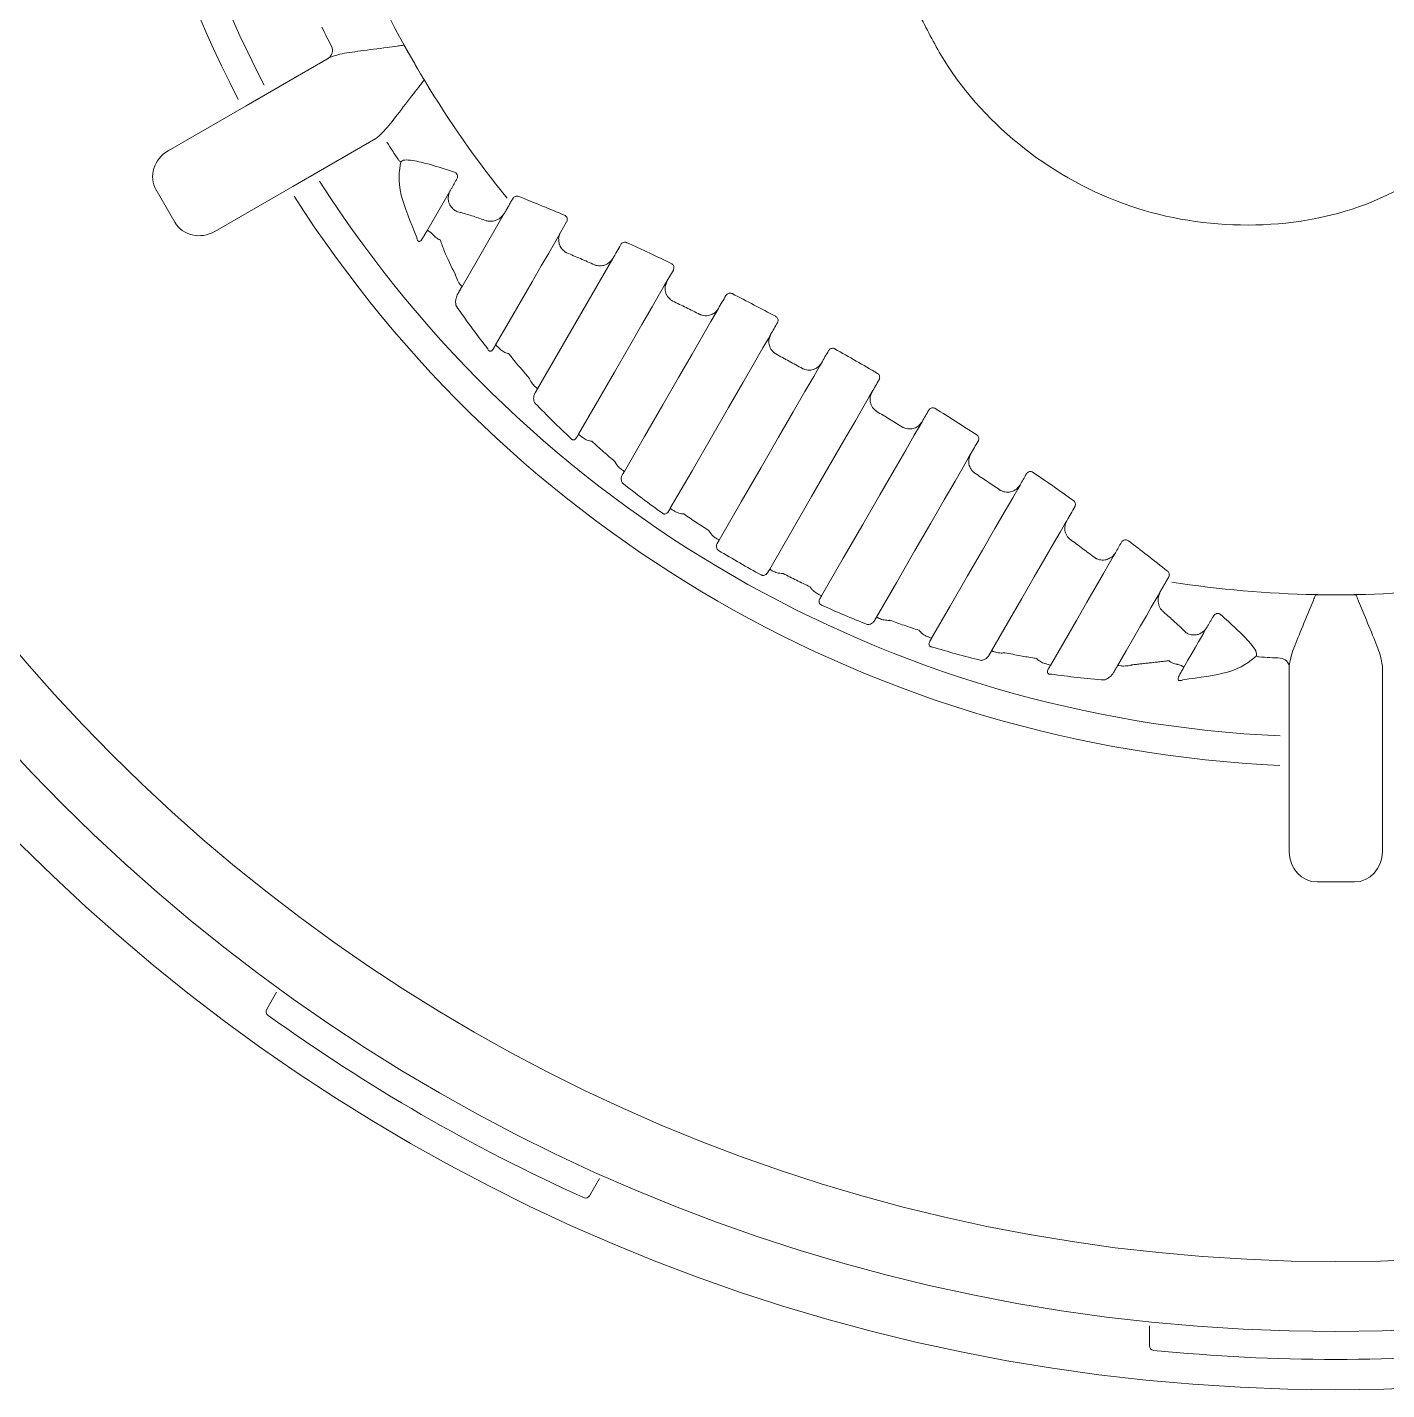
# Model space of a CAD drawing. Header units: inches. Extents: x 2 to 86, y -22 to 129.
# Drawn here: x 32.202 to 33.66, y 4.771 to 6.232 of the extents above; entities that cross this region are included whole.
import ezdxf

# ---------------------------------------------------------------- set-up
doc = ezdxf.new("R2010")
doc.units = ezdxf.units.IN
doc.header["$MEASUREMENT"] = 0
doc.layers.add('1', color=4, linetype='Continuous')

# ---------------------------------------------------------------- blocks, each defined once
blk = doc.blocks.new('FROG')
at = {"layer": '1', "color": 3, "lineweight": 5}
for p, q in [((-0.9991, -0.5537), (-0.9891, -0.571)), ((-1.1692, -0.6173), (-1.0802, -0.5659)), ((-0.9891, -0.571), (-0.9791, -0.5883)), ((-1.2528, -0.6656), (-1.1692, -0.6173)), ((-1.0302, -0.6525), (-1.1192, -0.7039)), ((-1.2659, -0.7077), (-1.2459, -0.7424)), ((-1.1192, -0.7039), (-1.2028, -0.7522)), ((-0.9753, -0.7518), (-0.9499, -0.7079)), ((-0.8923, -0.7331), (-0.9379, -0.8119)), ((-0.8319, -0.7533), (-0.8253, -0.742)), ((-0.7759, -0.7813), (-0.8565, -0.921)), ((-0.7177, -0.8056), (-0.7108, -0.7937)), ((-0.02, -1.1421), (0, -1.1421)), ((0, -1.1421), (0.02, -1.1421)), ((-0.05, -1.3213), (-0.05, -1.2184)), ((0.05, -1.2184), (0.05, -1.3213)), ((-0.05, -1.4178), (-0.05, -1.3213)), ((0.05, -1.3213), (0.05, -1.4178)), ((-0.02, -1.4501), (0.02, -1.4501)), ((-1.1471, -1.5868), (-1.1365, -1.5685)), ((-0.7901, -1.7685), (-0.8007, -1.7868)), ((-0.2, -1.9478), (-0.2, -1.9266))]:
    blk.add_line(p, q, dxfattribs=at)
at = {"layer": '1', "color": 3, "lineweight": 5, "flags": 128}
for points in [[(-0.8831, -0.717), (-0.8832, -0.7172), (-0.8832, -0.7173), (-0.8833, -0.7175), (-0.8834, -0.7176), (-0.8835, -0.7178), (-0.8836, -0.7179), (-0.8837, -0.7181), (-0.8838, -0.7182)], [(-0.9015, -0.874), (-0.8869, -0.8487), (-0.8738, -0.826), (-0.8624, -0.8062), (-0.8526, -0.7892), (-0.8446, -0.7754), (-0.8385, -0.7648), (-0.8342, -0.7574), (-0.8319, -0.7533)], [(-0.7673, -0.7664), (-0.7683, -0.7683), (-0.7694, -0.7702), (-0.7705, -0.772), (-0.7716, -0.7739), (-0.7726, -0.7757), (-0.7737, -0.7776), (-0.7748, -0.7795), (-0.7759, -0.7813)], [(-0.8125, -0.9699), (-0.7922, -0.9347), (-0.774, -0.9031), (-0.758, -0.8755), (-0.7446, -0.8521), (-0.7337, -0.8332), (-0.7255, -0.8191), (-0.7202, -0.8099), (-0.7177, -0.8056)], [(-0.6544, -0.8209), (-0.6554, -0.8227), (-0.6564, -0.8244), (-0.6574, -0.8262), (-0.6584, -0.8279), (-0.6594, -0.8297), (-0.6605, -0.8314), (-0.6615, -0.8332), (-0.6625, -0.835)], [(-0.6625, -0.835), (-0.6649, -0.8392), (-0.6705, -0.8489), (-0.6792, -0.8639), (-0.6908, -0.8839), (-0.7052, -0.9089), (-0.7222, -0.9384), (-0.7417, -0.9722), (-0.7634, -1.0098)], [(-0.6064, -0.8628), (-0.6055, -0.8612), (-0.6046, -0.8596), (-0.6037, -0.8581), (-0.6027, -0.8565), (-0.6018, -0.8549), (-0.6009, -0.8533), (-0.6, -0.8518), (-0.5991, -0.8502)], [(-0.7141, -1.0493), (-0.6908, -1.0091), (-0.6699, -0.9729), (-0.6517, -0.9412), (-0.6362, -0.9145), (-0.6238, -0.893), (-0.6147, -0.8771), (-0.6088, -0.867), (-0.6064, -0.8628)], [(-0.5442, -0.8801), (-0.5452, -0.8818), (-0.5461, -0.8834), (-0.5471, -0.8851), (-0.5481, -0.8868), (-0.549, -0.8884), (-0.55, -0.8901), (-0.5509, -0.8917), (-0.5519, -0.8934)], [(-0.5519, -0.8934), (-0.5543, -0.8976), (-0.5602, -0.9079), (-0.5696, -0.924), (-0.5822, -0.9459), (-0.5979, -0.9731), (-0.6166, -1.0054), (-0.6379, -1.0423), (-0.6616, -1.0834)], [(-0.4978, -0.9246), (-0.4968, -0.923), (-0.4958, -0.9213), (-0.4949, -0.9197), (-0.4939, -0.918), (-0.493, -0.9164), (-0.492, -0.9147), (-0.4911, -0.913), (-0.4901, -0.9114)], [(-0.6074, -1.1146), (-0.5837, -1.0736), (-0.5624, -1.0367), (-0.5438, -1.0044), (-0.5281, -0.9771), (-0.5154, -0.9553), (-0.5061, -0.9391), (-0.5002, -0.9289), (-0.4978, -0.9246)], [(-0.4367, -0.944), (-0.4376, -0.9455), (-0.4386, -0.9471), (-0.4395, -0.9487), (-0.4404, -0.9502), (-0.4413, -0.9518), (-0.4422, -0.9534), (-0.4431, -0.9549), (-0.444, -0.9565)], [(-0.444, -0.9565), (-0.4464, -0.9607), (-0.4523, -0.9709), (-0.4615, -0.9868), (-0.4738, -1.0082), (-0.4893, -1.0349), (-0.5076, -1.0666), (-0.5285, -1.1028), (-0.5517, -1.1431)], [(-0.3919, -0.9912), (-0.3908, -0.9895), (-0.3898, -0.9877), (-0.3888, -0.9859), (-0.3878, -0.9842), (-0.3868, -0.9824), (-0.3858, -0.9807), (-0.3848, -0.9789), (-0.3837, -0.9772)], [(-0.4928, -1.166), (-0.4711, -1.1284), (-0.4516, -1.0947), (-0.4345, -1.0652), (-0.4201, -1.0402), (-0.4085, -1.0201), (-0.3999, -1.0051), (-0.3943, -0.9955), (-0.3919, -0.9912)], [(-0.3319, -1.0124), (-0.3328, -1.0139), (-0.3337, -1.0154), (-0.3345, -1.0169), (-0.3354, -1.0184), (-0.3362, -1.0199), (-0.3371, -1.0214), (-0.3379, -1.0228), (-0.3388, -1.0243)], [(-0.3388, -1.0243), (-0.3413, -1.0286), (-0.3466, -1.0379), (-0.3548, -1.052), (-0.3657, -1.0709), (-0.3792, -1.0942), (-0.3951, -1.1219), (-0.4133, -1.1534), (-0.4337, -1.1886)], [(-0.2887, -1.0626), (-0.2877, -1.0607), (-0.2866, -1.0589), (-0.2855, -1.057), (-0.2844, -1.0551), (-0.2833, -1.0533), (-0.2823, -1.0514), (-0.2812, -1.0495), (-0.2801, -1.0477)], [(-0.3693, -1.2022), (-0.3523, -1.1726), (-0.337, -1.1461), (-0.3236, -1.1229), (-0.3122, -1.1032), (-0.3029, -1.0872), (-0.2959, -1.075), (-0.2912, -1.0668), (-0.2887, -1.0626)], [(-0.2299, -1.0858), (-0.2308, -1.0872), (-0.2316, -1.0886), (-0.2324, -1.09), (-0.2332, -1.0914), (-0.234, -1.0928), (-0.2348, -1.0943), (-0.2357, -1.0957), (-0.2365, -1.0971)], [(-0.2365, -1.0971), (-0.2388, -1.1011), (-0.2431, -1.1085), (-0.2492, -1.1192), (-0.2572, -1.133), (-0.267, -1.1499), (-0.2784, -1.1698), (-0.2915, -1.1924), (-0.3061, -1.2178)], [(-0.1801, -1.1245), (-0.18, -1.1243), (-0.18, -1.1242), (-0.1799, -1.124), (-0.1798, -1.1239), (-0.1797, -1.1237), (-0.1796, -1.1236), (-0.1795, -1.1234), (-0.1794, -1.1233)], [(-0.2342, -1.2182), (-0.225, -1.2023), (-0.2168, -1.188), (-0.2095, -1.1753), (-0.2032, -1.1645), (-0.198, -1.1554), (-0.1938, -1.1482), (-0.1907, -1.1428), (-0.1887, -1.1393)], [(-0.138, -1.1766), (-0.1397, -1.1794), (-0.1417, -1.183), (-0.1442, -1.1873), (-0.1472, -1.1925), (-0.1506, -1.1984), (-0.1545, -1.205), (-0.1587, -1.2124), (-0.1634, -1.2206)]]:
    blk.add_lwpolyline(points, dxfattribs=at)
at = {"layer": '1', "linetype": 'Continuous', "lineweight": 15}
for radius in [1.995, 1.9325, 1.8575]:
    blk.add_circle((0, 0), radius, dxfattribs=at)
at = {"layer": '1', "color": 3, "lineweight": 5}
for centre, radius, start, end in [((0, 0), 1.3265, 152.5926, 207.4074), ((0, 0), 1.2949, 152.6358, 207.3642), ((0, 0), 1.1421, 201.1339, 208.8898), ((0, 0), 1.2115, 206.1074, 207.1841), ((-1.0865, -0.5581), 0.0099, 300.5131, 27.808), ((0, 0), 1.1421, 208.8898, 210), ((0, 0), 1.1421, 210, 211.1102), ((0, 0), 1.1421, 211.1102, 218.8661), ((0, 0), 1.2115, 212.8159, 213.8926), ((-1.0015, -0.6727), 0.00511, 215.0351, 250.0131), ((0, 0), 1.2949, 212.6358, 267.3642), ((0, 0), 1.3265, 212.5926, 267.4074), ((0, 0), 1.1421, 261.1339, 268.8898), ((0, 0), 1.1421, 271.1102, 278.8661), ((0, 0), 1.1421, 268.8898, 270), ((0, 0), 1.1421, 270, 271.1102), ((-0.0818, -1.2036), 0.00511, 229.9887, 264.9633), ((0, 0), 1.2115, 266.1074, 267.1841), ((-0.0599, -1.22), 0.0099, 0.5131, 87.808), ((-1.1428, -1.5893), 0.005, 150, 234.2829), ((0, 0), 1.9625, 234.2829, 245.7171), ((-0.805, -1.7843), 0.005, 245.7171, 330), ((-0.195, -1.9478), 0.005, 180, 264.2829), ((0, 0), 1.9625, 264.2829, 275.7171)]:
    blk.add_arc(centre, radius, start, end, dxfattribs=at)
for centre, major_axis, start_param, end_param in [((-1.2378, -0.6916), (-0.028, -0.0162), 4.712389, 6.283185), ((-1.2178, -0.7262), (-0.028, -0.0162), 0, 1.570796), ((-0.02, -1.4178), (0, -0.0324), 4.712389, 6.283185), ((0.02, -1.4178), (0, -0.0324), 0, 1.570796)]:
    blk.add_ellipse(centre, major_axis=major_axis, ratio=0.926878, start_param=start_param, end_param=end_param, dxfattribs=at)
for points, knots in [([(0.1451, -0.6596), (0.1089, -0.6835), (0.0366, -0.7312), (-0.0942, -0.7523), (-0.2234, -0.7318), (-0.3382, -0.669), (-0.4102, -0.5913), (-0.4378, -0.5373), (-0.4459, -0.5214)], [0, 0, 0, 0, 0.185057, 0.370138, 0.554659, 0.738742, 0.922921, 1, 1, 1, 1]), ([(-0.9997, -0.5523), (-0.9999, -0.5523), (-1.0006, -0.5524), (-1.0031, -0.5527), (-1.0091, -0.5536), (-1.0246, -0.5557), (-1.0468, -0.5586), (-1.0687, -0.5615), (-1.0767, -0.5646), (-1.0802, -0.5659)], [0, 0, 0, 0, 0.004837, 0.021246, 0.071767, 0.176551, 0.477362, 0.772726, 1, 1, 1, 1]), ([(-1.0302, -0.6525), (-1.0273, -0.6502), (-1.0207, -0.6448), (-1.0072, -0.6273), (-0.9935, -0.6095), (-0.9839, -0.5971), (-0.9802, -0.5924), (-0.9787, -0.5904), (-0.9782, -0.5898), (-0.9781, -0.5896)], [0, 0, 0, 0, 0.227274, 0.522638, 0.823449, 0.928233, 0.978755, 0.995163, 1, 1, 1, 1]), ([(-1.0032, -0.6775), (-1.005, -0.6873), (-1.0083, -0.7048), (-0.9928, -0.7422), (-0.986, -0.7587)], [0, 0, 0, 0, 0.560332, 1, 1, 1, 1]), ([(-0.9456, -0.6887), (-0.9545, -0.6858), (-0.9709, -0.6804), (-0.989, -0.6761), (-1, -0.6751), (-1.0021, -0.6767), (-1.0032, -0.6775)], [0, 0, 0, 0, 0.34174, 0.631604, 0.815634, 1, 1, 1, 1]), ([(-0.9432, -0.6962), (-0.9429, -0.6956), (-0.9425, -0.6947), (-0.9423, -0.6929), (-0.9425, -0.6919), (-0.9429, -0.691), (-0.9432, -0.6904), (-0.9437, -0.6898), (-0.9445, -0.6891), (-0.9452, -0.6889), (-0.9456, -0.6887)], [0, 0, 0, 0, 0.295559, 0.468434, 0.606587, 0.632237, 0.730366, 0.771998, 0.859385, 1, 1, 1, 1]), ([(-0.9507, -0.7237), (-0.9512, -0.7226), (-0.9523, -0.7199), (-0.9525, -0.7148), (-0.9515, -0.7106), (-0.9502, -0.7083), (-0.9499, -0.7079)], [0, 0, 0, 0, 0.194273, 0.47568, 0.90861, 1, 1, 1, 1]), ([(-0.8831, -0.717), (-0.8827, -0.7165), (-0.882, -0.7155), (-0.8803, -0.7146), (-0.8785, -0.7142), (-0.8773, -0.7145), (-0.8767, -0.7146)], [0, 0, 0, 0, 0.262971, 0.523837, 0.773366, 1, 1, 1, 1]), ([(-0.8276, -0.7348), (-0.8354, -0.7316), (-0.8518, -0.7247), (-0.8682, -0.7181), (-0.8767, -0.7146)], [0, 0, 0, 0, 0.4787278, 1, 1, 1, 1]), ([(-0.9432, -0.7308), (-0.9433, -0.7307), (-0.9434, -0.7307), (-0.9438, -0.7305), (-0.9445, -0.7301), (-0.9457, -0.7294), (-0.9482, -0.7275), (-0.9497, -0.7252), (-0.9507, -0.7237)], [0, 0, 0, 0, 0.015545, 0.055943, 0.114096, 0.233965, 0.489695, 1, 1, 1, 1]), ([(-0.9116, -0.7407), (-0.9162, -0.7391), (-0.9255, -0.7359), (-0.936, -0.7327), (-0.9416, -0.7312), (-0.9432, -0.7308)], [0, 0, 0, 0, 0.420021, 0.836554, 1, 1, 1, 1]), ([(-0.8965, -0.7378), (-0.8982, -0.7388), (-0.9016, -0.7409), (-0.9059, -0.7414), (-0.9088, -0.7413), (-0.9103, -0.741), (-0.9111, -0.7408), (-0.9114, -0.7407), (-0.9116, -0.7407), (-0.9116, -0.7407)], [0, 0, 0, 0, 0.332298, 0.671382, 0.812033, 0.930044, 0.973406, 0.991877, 1, 1, 1, 1]), ([(-0.8276, -0.7348), (-0.8272, -0.7351), (-0.8262, -0.7356), (-0.8252, -0.7369), (-0.8246, -0.7385), (-0.8246, -0.7401), (-0.8249, -0.7413), (-0.8253, -0.7419), (-0.8253, -0.742)], [0, 0, 0, 0, 0.179454, 0.357644, 0.539441, 0.733845, 0.946289, 1, 1, 1, 1]), ([(-0.9795, -0.759), (-0.98, -0.7598), (-0.9809, -0.7613), (-0.9823, -0.7627), (-0.9835, -0.763), (-0.9841, -0.7629), (-0.9845, -0.7627), (-0.9847, -0.7626), (-0.9849, -0.7623), (-0.9851, -0.7621), (-0.9853, -0.7618), (-0.9855, -0.7613), (-0.9859, -0.7601), (-0.9859, -0.7593), (-0.986, -0.7587)], [0, 0, 0, 0, 0.304694, 0.597553, 0.685254, 0.736132, 0.754751, 0.766196, 0.779358, 0.793045, 0.80569, 0.820187, 0.874933, 1, 1, 1, 1]), ([(-0.9753, -0.7518), (-0.9748, -0.7515), (-0.9742, -0.7511), (-0.9718, -0.7528), (-0.9707, -0.7537), (-0.9696, -0.7547), (-0.9686, -0.7558), (-0.968, -0.7564), (-0.9678, -0.7567)], [0, 0, 0, 0, 0.62644, 0.744307, 0.828141, 0.921804, 0.962288, 1, 1, 1, 1]), ([(-0.9678, -0.7567), (-0.9666, -0.7579), (-0.9646, -0.7598), (-0.962, -0.761), (-0.961, -0.7613), (-0.9609, -0.7614)], [0, 0, 0, 0, 0.6010427, 0.9674392, 1, 1, 1, 1]), ([(-0.8339, -0.7597), (-0.8336, -0.758), (-0.8332, -0.7557), (-0.8321, -0.7537), (-0.8319, -0.7533)], [0, 0, 0, 0, 0.784639, 1, 1, 1, 1]), ([(-0.8252, -0.7751), (-0.8253, -0.7751), (-0.8254, -0.775), (-0.8256, -0.7749), (-0.8263, -0.7746), (-0.827, -0.7741), (-0.829, -0.7726), (-0.8316, -0.7698), (-0.8338, -0.7649), (-0.8338, -0.7614), (-0.8339, -0.7597)], [0, 0, 0, 0, 0.007633, 0.021857, 0.052622, 0.12771, 0.169808, 0.477558, 0.757749, 1, 1, 1, 1]), ([(-0.9609, -0.7614), (-0.9595, -0.7654), (-0.9557, -0.7764), (-0.9491, -0.7897), (-0.9448, -0.7982)], [0, 0, 0, 0, 0.3618605, 1, 1, 1, 1]), ([(-0.7608, -0.7643), (-0.7609, -0.7642), (-0.7615, -0.7639), (-0.7628, -0.7637), (-0.7646, -0.764), (-0.7662, -0.7649), (-0.7669, -0.7659), (-0.7673, -0.7664)], [0, 0, 0, 0, 0.0400664, 0.2597841, 0.4984827, 0.7478881, 1, 1, 1, 1]), ([(-0.713, -0.7866), (-0.7207, -0.7829), (-0.7366, -0.7754), (-0.7525, -0.768), (-0.7608, -0.7643)], [0, 0, 0, 0, 0.485827, 1, 1, 1, 1]), ([(-0.7954, -0.7881), (-0.8004, -0.7859), (-0.8104, -0.7815), (-0.8203, -0.7772), (-0.8252, -0.7751)], [0, 0, 0, 0, 0.509951, 1, 1, 1, 1]), ([(-0.7779, -0.7841), (-0.7791, -0.7852), (-0.7817, -0.7875), (-0.787, -0.7893), (-0.7911, -0.7892), (-0.7937, -0.7887), (-0.7945, -0.7884), (-0.795, -0.7882), (-0.7952, -0.7881), (-0.7953, -0.7881), (-0.7954, -0.7881)], [0, 0, 0, 0, 0.2278908, 0.5081103, 0.839179, 0.8950917, 0.9585973, 0.9835495, 0.9927928, 1, 1, 1, 1]), ([(-0.7108, -0.7937), (-0.7106, -0.7931), (-0.7101, -0.7921), (-0.7101, -0.7904), (-0.7106, -0.7888), (-0.7116, -0.7875), (-0.7125, -0.7869), (-0.713, -0.7866)], [0, 0, 0, 0, 0.232134, 0.436961, 0.628874, 0.814865, 1, 1, 1, 1]), ([(-0.9448, -0.7982), (-0.9448, -0.7983), (-0.9448, -0.7984), (-0.9447, -0.7987), (-0.9446, -0.799), (-0.9444, -0.7998), (-0.9433, -0.803), (-0.942, -0.8054), (-0.9409, -0.8073)], [0, 0, 0, 0, 0.009697, 0.029483, 0.083864, 0.092499, 0.26606, 1, 1, 1, 1]), ([(-0.9409, -0.8073), (-0.9395, -0.8092), (-0.9379, -0.8115), (-0.9379, -0.8119), (-0.9379, -0.8119)], [0, 0, 0, 0, 0.825034, 1, 1, 1, 1]), ([(-0.7115, -0.8269), (-0.7116, -0.8269), (-0.7117, -0.8268), (-0.712, -0.8267), (-0.7127, -0.8262), (-0.7134, -0.8257), (-0.7154, -0.8241), (-0.7179, -0.8212), (-0.7198, -0.8161), (-0.7196, -0.8126), (-0.7196, -0.811)], [0, 0, 0, 0, 0.007446, 0.024858, 0.06048, 0.148946, 0.169659, 0.495163, 0.766714, 1, 1, 1, 1]), ([(-0.6477, -0.8189), (-0.6479, -0.8188), (-0.6486, -0.8185), (-0.65, -0.8183), (-0.6518, -0.8186), (-0.6533, -0.8195), (-0.654, -0.8204), (-0.6544, -0.8209)], [0, 0, 0, 0, 0.073773, 0.28687, 0.516161, 0.756326, 1, 1, 1, 1]), ([(-0.9421, -0.8192), (-0.9428, -0.8208), (-0.9439, -0.8233), (-0.9447, -0.8275), (-0.9443, -0.8303), (-0.9442, -0.8315)], [0, 0, 0, 0, 0.47502, 0.772177, 1, 1, 1, 1]), ([(-0.9442, -0.8315), (-0.9381, -0.8403), (-0.9275, -0.8557), (-0.9154, -0.8712), (-0.9102, -0.8779)], [0, 0, 0, 0, 0.5726948, 1, 1, 1, 1]), ([(-0.6824, -0.8412), (-0.6873, -0.8388), (-0.697, -0.834), (-0.7067, -0.8293), (-0.7115, -0.8269)], [0, 0, 0, 0, 0.506006, 1, 1, 1, 1]), ([(-0.6011, -0.8433), (-0.6087, -0.8392), (-0.6242, -0.831), (-0.6398, -0.823), (-0.6477, -0.8189)], [0, 0, 0, 0, 0.492917, 1, 1, 1, 1]), ([(-0.6648, -0.838), (-0.666, -0.839), (-0.6686, -0.8412), (-0.6739, -0.8429), (-0.6779, -0.8427), (-0.6805, -0.842), (-0.6813, -0.8417), (-0.682, -0.8414), (-0.6823, -0.8413), (-0.6824, -0.8412), (-0.6824, -0.8412)], [0, 0, 0, 0, 0.224645, 0.495094, 0.835876, 0.860745, 0.944888, 0.977938, 0.992808, 1, 1, 1, 1]), ([(-0.5991, -0.8502), (-0.5989, -0.8498), (-0.5985, -0.8488), (-0.5984, -0.8472), (-0.5988, -0.8456), (-0.5997, -0.8442), (-0.6006, -0.8436), (-0.6011, -0.8433)], [0, 0, 0, 0, 0.200279, 0.4148, 0.61609, 0.809394, 1, 1, 1, 1]), ([(-0.9015, -0.874), (-0.9013, -0.8742), (-0.901, -0.8744), (-0.8988, -0.8765), (-0.8972, -0.878), (-0.8962, -0.8789), (-0.896, -0.8791)], [0, 0, 0, 0, 0.512369, 0.752148, 0.947489, 1, 1, 1, 1]), ([(-0.6007, -0.8837), (-0.6007, -0.8837), (-0.6009, -0.8836), (-0.6012, -0.8834), (-0.6019, -0.8829), (-0.6026, -0.8824), (-0.6046, -0.8807), (-0.6069, -0.8776), (-0.6086, -0.8724), (-0.6083, -0.869), (-0.6081, -0.8674)], [0, 0, 0, 0, 0.007306, 0.02587, 0.063559, 0.1584, 0.168364, 0.505454, 0.772446, 1, 1, 1, 1]), ([(-0.9102, -0.8779), (-0.9101, -0.8781), (-0.9099, -0.8787), (-0.9095, -0.8794), (-0.9091, -0.8799), (-0.9087, -0.8802), (-0.9083, -0.8805), (-0.9076, -0.8808), (-0.9066, -0.8807), (-0.9052, -0.88), (-0.9044, -0.8789), (-0.9039, -0.8781)], [0, 0, 0, 0, 0.067786, 0.136986, 0.166253, 0.202694, 0.230364, 0.273069, 0.419118, 0.58725, 1, 1, 1, 1]), ([(-0.896, -0.8791), (-0.8946, -0.8802), (-0.8927, -0.8816), (-0.8899, -0.8827), (-0.8887, -0.883), (-0.8882, -0.8832), (-0.8879, -0.8832), (-0.8878, -0.8833), (-0.8877, -0.8833), (-0.8877, -0.8833)], [0, 0, 0, 0, 0.577471, 0.802521, 0.906331, 0.955427, 0.980575, 0.983706, 1, 1, 1, 1]), ([(-0.8877, -0.8833), (-0.8853, -0.8862), (-0.8782, -0.895), (-0.8706, -0.9037), (-0.8655, -0.9096)], [0, 0, 0, 0, 0.332589, 1, 1, 1, 1]), ([(-0.5723, -0.8993), (-0.5771, -0.8967), (-0.5865, -0.8914), (-0.596, -0.8863), (-0.6007, -0.8837)], [0, 0, 0, 0, 0.5020085, 1, 1, 1, 1]), ([(-0.5374, -0.8782), (-0.5377, -0.8781), (-0.5385, -0.8777), (-0.5399, -0.8775), (-0.5417, -0.8778), (-0.5432, -0.8787), (-0.5439, -0.8797), (-0.5442, -0.8801)], [0, 0, 0, 0, 0.1035299, 0.3097443, 0.5306025, 0.7630784, 1, 1, 1, 1]), ([(-0.4919, -0.9045), (-0.4994, -0.9001), (-0.5146, -0.8912), (-0.5298, -0.8826), (-0.5374, -0.8782)], [0, 0, 0, 0, 0.5, 1, 1, 1, 1]), ([(-0.5545, -0.8968), (-0.5558, -0.8978), (-0.5585, -0.8999), (-0.5638, -0.9013), (-0.5677, -0.901), (-0.5702, -0.9002), (-0.571, -0.8999), (-0.5718, -0.8995), (-0.5722, -0.8994), (-0.5723, -0.8993), (-0.5723, -0.8993)], [0, 0, 0, 0, 0.224674, 0.491133, 0.833514, 0.844232, 0.938018, 0.974988, 0.992769, 1, 1, 1, 1]), ([(-0.4901, -0.9114), (-0.4899, -0.911), (-0.4895, -0.9101), (-0.4893, -0.9086), (-0.4897, -0.907), (-0.4905, -0.9055), (-0.4914, -0.9049), (-0.4919, -0.9045)], [0, 0, 0, 0, 0.168533, 0.392708, 0.603301, 0.803874, 1, 1, 1, 1]), ([(-0.8655, -0.9096), (-0.8655, -0.9096), (-0.8654, -0.9097), (-0.8653, -0.91), (-0.865, -0.9107), (-0.8644, -0.9119), (-0.8628, -0.9148), (-0.8613, -0.9165), (-0.86, -0.9179)], [0, 0, 0, 0, 0.011064, 0.029247, 0.078573, 0.213438, 0.372329, 1, 1, 1, 1]), ([(-0.86, -0.9179), (-0.8591, -0.9187), (-0.8577, -0.9199), (-0.8567, -0.9208), (-0.8566, -0.9209), (-0.8565, -0.921)], [0, 0, 0, 0, 0.45093, 0.68803, 1, 1, 1, 1]), ([(-0.8598, -0.9358), (-0.86, -0.9351), (-0.8607, -0.9335), (-0.8608, -0.9307), (-0.8604, -0.928), (-0.8596, -0.9265), (-0.8593, -0.9259)], [0, 0, 0, 0, 0.1447437, 0.3782428, 0.7616853, 1, 1, 1, 1]), ([(-0.4926, -0.9453), (-0.4927, -0.9453), (-0.4928, -0.9452), (-0.4931, -0.945), (-0.4938, -0.9445), (-0.4945, -0.9439), (-0.4964, -0.9421), (-0.4986, -0.9389), (-0.5001, -0.9336), (-0.4996, -0.9302), (-0.4994, -0.9286)], [0, 0, 0, 0, 0.007232, 0.025014, 0.061981, 0.155769, 0.166488, 0.508868, 0.775327, 1, 1, 1, 1]), ([(-0.8598, -0.9358), (-0.8595, -0.9361), (-0.8531, -0.9428), (-0.8404, -0.9557), (-0.8275, -0.968), (-0.8211, -0.974)], [0, 0, 0, 0, 0.023441, 0.520828, 1, 1, 1, 1]), ([(-0.465, -0.9621), (-0.4696, -0.9593), (-0.4788, -0.9536), (-0.488, -0.9481), (-0.4926, -0.9453)], [0, 0, 0, 0, 0.497992, 1, 1, 1, 1]), ([(-0.4298, -0.9422), (-0.4301, -0.942), (-0.4309, -0.9416), (-0.4325, -0.9413), (-0.4342, -0.9417), (-0.4357, -0.9425), (-0.4364, -0.9435), (-0.4367, -0.944)], [0, 0, 0, 0, 0.130358, 0.329387, 0.542405, 0.768395, 1, 1, 1, 1]), ([(-0.3853, -0.9704), (-0.3928, -0.9656), (-0.4075, -0.9561), (-0.4224, -0.9468), (-0.4298, -0.9422)], [0, 0, 0, 0, 0.507083, 1, 1, 1, 1]), ([(-0.4471, -0.9603), (-0.4484, -0.9613), (-0.4512, -0.9633), (-0.4566, -0.9644), (-0.4604, -0.964), (-0.4629, -0.9631), (-0.4637, -0.9628), (-0.4645, -0.9624), (-0.4648, -0.9622), (-0.4649, -0.9621), (-0.465, -0.9621)], [0, 0, 0, 0, 0.227552, 0.494546, 0.831634, 0.841601, 0.936441, 0.97413, 0.992693, 1, 1, 1, 1]), ([(-0.8146, -0.9734), (-0.8151, -0.9742), (-0.8159, -0.9752), (-0.8174, -0.9759), (-0.8185, -0.9759), (-0.8193, -0.9756), (-0.8199, -0.9753), (-0.8203, -0.975), (-0.8207, -0.9745), (-0.821, -0.9742), (-0.8211, -0.974)], [0, 0, 0, 0, 0.4187617, 0.6152643, 0.7533616, 0.8189054, 0.8477045, 0.9059224, 0.9367842, 1, 1, 1, 1]), ([(-0.8125, -0.9699), (-0.8124, -0.97), (-0.8122, -0.9702), (-0.8107, -0.9714), (-0.8094, -0.9724), (-0.808, -0.9735), (-0.8076, -0.9738)], [0, 0, 0, 0, 0.451807, 0.56957, 0.892087, 1, 1, 1, 1]), ([(-0.8076, -0.9738), (-0.8063, -0.9747), (-0.8042, -0.976), (-0.8011, -0.9769), (-0.7995, -0.9772), (-0.7989, -0.9773), (-0.7986, -0.9774), (-0.7984, -0.9774), (-0.7984, -0.9774)], [0, 0, 0, 0, 0.5304209, 0.8027698, 0.9144248, 0.9626555, 0.9861068, 1, 1, 1, 1]), ([(-0.7984, -0.9774), (-0.7942, -0.9812), (-0.786, -0.9885), (-0.7776, -0.9956), (-0.7736, -0.9991)], [0, 0, 0, 0, 0.5177675, 1, 1, 1, 1]), ([(-0.3837, -0.9772), (-0.3836, -0.9769), (-0.3832, -0.9761), (-0.383, -0.9746), (-0.3832, -0.973), (-0.384, -0.9715), (-0.3849, -0.9708), (-0.3853, -0.9704)], [0, 0, 0, 0, 0.135652, 0.369951, 0.590201, 0.798201, 1, 1, 1, 1]), ([(-0.7736, -0.9991), (-0.7735, -0.9991), (-0.7734, -0.9993), (-0.7732, -0.9998), (-0.7725, -1.001), (-0.7706, -1.004), (-0.7686, -1.0058), (-0.7672, -1.0071)], [0, 0, 0, 0, 0.011521, 0.052687, 0.136863, 0.36761, 1, 1, 1, 1]), ([(-0.7672, -1.0071), (-0.766, -1.008), (-0.7638, -1.0095), (-0.7635, -1.0097), (-0.7634, -1.0098)], [0, 0, 0, 0, 0.5683904, 1, 1, 1, 1]), ([(-0.3873, -1.0116), (-0.3873, -1.0116), (-0.3875, -1.0115), (-0.3877, -1.0113), (-0.3883, -1.0108), (-0.389, -1.0103), (-0.3908, -1.0084), (-0.393, -1.0051), (-0.3942, -0.9997), (-0.3936, -0.9962), (-0.3933, -0.9947)], [0, 0, 0, 0, 0.007194, 0.022061, 0.055115, 0.139257, 0.164125, 0.504906, 0.775355, 1, 1, 1, 1]), ([(-0.7652, -1.0223), (-0.7654, -1.022), (-0.7658, -1.0216), (-0.7663, -1.0205), (-0.7668, -1.0189), (-0.7668, -1.0163), (-0.7662, -1.0148), (-0.7658, -1.0138)], [0, 0, 0, 0, 0.0895922, 0.1233174, 0.2998941, 0.5805984, 1, 1, 1, 1]), ([(-0.7652, -1.0223), (-0.7581, -1.0279), (-0.7443, -1.0388), (-0.7299, -1.0492), (-0.7229, -1.0543)], [0, 0, 0, 0, 0.510622, 1, 1, 1, 1]), ([(-0.3604, -1.0297), (-0.3648, -1.0267), (-0.3737, -1.0206), (-0.3828, -1.0146), (-0.3873, -1.0116)], [0, 0, 0, 0, 0.493995, 1, 1, 1, 1]), ([(-0.3248, -1.0107), (-0.3251, -1.0105), (-0.326, -1.01), (-0.3277, -1.0098), (-0.3294, -1.0101), (-0.3309, -1.011), (-0.3316, -1.012), (-0.3319, -1.0124)], [0, 0, 0, 0, 0.154867, 0.346182, 0.551679, 0.772292, 1, 1, 1, 1]), ([(-0.2815, -1.041), (-0.2889, -1.0357), (-0.3032, -1.0256), (-0.3177, -1.0156), (-0.3248, -1.0107)], [0, 0, 0, 0, 0.514173, 1, 1, 1, 1]), ([(-0.3426, -1.0287), (-0.3439, -1.0295), (-0.3468, -1.0314), (-0.3522, -1.0323), (-0.356, -1.0317), (-0.3584, -1.0307), (-0.3592, -1.0303), (-0.3599, -1.0299), (-0.3602, -1.0298), (-0.3603, -1.0297), (-0.3604, -1.0297)], [0, 0, 0, 0, 0.233284, 0.504838, 0.830341, 0.851053, 0.93952, 0.975141, 0.992554, 1, 1, 1, 1]), ([(-0.7141, -1.0493), (-0.7139, -1.0495), (-0.7137, -1.0496), (-0.7121, -1.0507), (-0.7108, -1.0516), (-0.7096, -1.0524)], [0, 0, 0, 0, 0.493978, 0.577794, 1, 1, 1, 1]), ([(-0.7096, -1.0524), (-0.7082, -1.0531), (-0.7059, -1.0543), (-0.7026, -1.055), (-0.7009, -1.0552), (-0.7002, -1.0553), (-0.6999, -1.0553), (-0.6998, -1.0553), (-0.6997, -1.0553)], [0, 0, 0, 0, 0.525942, 0.813042, 0.922914, 0.967992, 0.987341, 1, 1, 1, 1]), ([(-0.2801, -1.0477), (-0.28, -1.0475), (-0.2796, -1.0467), (-0.2793, -1.0454), (-0.2795, -1.0437), (-0.2802, -1.0421), (-0.2811, -1.0413), (-0.2815, -1.041)], [0, 0, 0, 0, 0.1003278, 0.3457949, 0.5765626, 0.7923398, 1, 1, 1, 1]), ([(-0.7161, -1.0528), (-0.7166, -1.0535), (-0.7174, -1.0546), (-0.719, -1.0553), (-0.7203, -1.0555), (-0.7212, -1.0553), (-0.7219, -1.055), (-0.7224, -1.0547), (-0.7227, -1.0544), (-0.7229, -1.0543), (-0.7229, -1.0543)], [0, 0, 0, 0, 0.394975, 0.626742, 0.783149, 0.854406, 0.892434, 0.952556, 0.993547, 1, 1, 1, 1]), ([(-0.6997, -1.0553), (-0.6952, -1.0584), (-0.6863, -1.0645), (-0.6772, -1.0703), (-0.6728, -1.0732)], [0, 0, 0, 0, 0.506821, 1, 1, 1, 1]), ([(-0.2848, -1.0828), (-0.2849, -1.0828), (-0.2849, -1.0828), (-0.2851, -1.0826), (-0.2855, -1.0822), (-0.2862, -1.0817), (-0.288, -1.0797), (-0.29, -1.0762), (-0.2912, -1.0708), (-0.2904, -1.0673), (-0.2901, -1.0657)], [0, 0, 0, 0, 0.007207, 0.016451, 0.041404, 0.10491, 0.160821, 0.491889, 0.772109, 1, 1, 1, 1]), ([(-0.6728, -1.0732), (-0.6727, -1.0733), (-0.6727, -1.0734), (-0.6725, -1.0736), (-0.6722, -1.0742), (-0.6712, -1.0757), (-0.669, -1.0785), (-0.667, -1.08), (-0.6658, -1.0809)], [0, 0, 0, 0, 0.0119508, 0.0292402, 0.0731251, 0.1843194, 0.4918602, 1, 1, 1, 1]), ([(-0.6658, -1.0809), (-0.6647, -1.0816), (-0.6622, -1.083), (-0.6618, -1.0832), (-0.6616, -1.0834)], [0, 0, 0, 0, 0.442973, 1, 1, 1, 1]), ([(-0.6623, -1.0945), (-0.6625, -1.0943), (-0.6629, -1.094), (-0.6635, -1.0933), (-0.6642, -1.0922), (-0.6646, -1.0905), (-0.6645, -1.0887), (-0.6639, -1.0875), (-0.6637, -1.087)], [0, 0, 0, 0, 0.065695, 0.107777, 0.230146, 0.43261, 0.742568, 1, 1, 1, 1]), ([(-0.6623, -1.0945), (-0.6547, -1.099), (-0.6397, -1.1081), (-0.6244, -1.1166), (-0.6167, -1.1208)], [0, 0, 0, 0, 0.500627, 1, 1, 1, 1]), ([(-0.2587, -1.1022), (-0.2629, -1.099), (-0.2716, -1.0925), (-0.2804, -1.0861), (-0.2848, -1.0828)], [0, 0, 0, 0, 0.490054, 1, 1, 1, 1]), ([(-0.2299, -1.0858), (-0.2296, -1.0853), (-0.2289, -1.0844), (-0.2274, -1.0834), (-0.2256, -1.0831), (-0.2239, -1.0833), (-0.223, -1.0839), (-0.2226, -1.0842)], [0, 0, 0, 0, 0.225594, 0.442133, 0.640161, 0.822872, 1, 1, 1, 1]), ([(-0.1806, -1.1166), (-0.1878, -1.1109), (-0.2017, -1.1), (-0.2158, -1.0893), (-0.2226, -1.0842)], [0, 0, 0, 0, 0.521275, 1, 1, 1, 1]), ([(-0.241, -1.102), (-0.2424, -1.1028), (-0.2455, -1.1045), (-0.2508, -1.1051), (-0.2546, -1.1043), (-0.2569, -1.1032), (-0.2577, -1.1028), (-0.2583, -1.1025), (-0.2585, -1.1023), (-0.2586, -1.1022), (-0.2587, -1.1022)], [0, 0, 0, 0, 0.242249, 0.522442, 0.830192, 0.872289, 0.947376, 0.978143, 0.992366, 1, 1, 1, 1]), ([(-0.2365, -1.0971), (-0.2375, -1.0985), (-0.2388, -1.1004), (-0.2406, -1.1017), (-0.241, -1.102)], [0, 0, 0, 0, 0.78289, 1, 1, 1, 1]), ([(-0.6096, -1.1183), (-0.6101, -1.119), (-0.6109, -1.1201), (-0.6128, -1.1211), (-0.6143, -1.1213), (-0.6153, -1.1212), (-0.616, -1.1211), (-0.6165, -1.1209), (-0.6167, -1.1208)], [0, 0, 0, 0, 0.391571, 0.648181, 0.817621, 0.899957, 0.934165, 1, 1, 1, 1]), ([(-0.6074, -1.1146), (-0.6072, -1.1147), (-0.607, -1.1149), (-0.6054, -1.1158), (-0.6042, -1.1165), (-0.6032, -1.117)], [0, 0, 0, 0, 0.512984, 0.610792, 1, 1, 1, 1]), ([(-0.6032, -1.117), (-0.6017, -1.1177), (-0.5993, -1.1187), (-0.5958, -1.1191), (-0.5941, -1.1192), (-0.5935, -1.1192), (-0.5932, -1.1192), (-0.5931, -1.1192), (-0.5931, -1.1192)], [0, 0, 0, 0, 0.544951, 0.827779, 0.931592, 0.972639, 0.988044, 1, 1, 1, 1]), ([(-0.5931, -1.1192), (-0.5883, -1.1217), (-0.5787, -1.1266), (-0.5689, -1.1313), (-0.564, -1.1336)], [0, 0, 0, 0, 0.4958076, 1, 1, 1, 1]), ([(-0.1806, -1.1166), (-0.1801, -1.117), (-0.1793, -1.1178), (-0.1787, -1.1194), (-0.1786, -1.1212), (-0.179, -1.1225), (-0.1794, -1.1231), (-0.1794, -1.1233)], [0, 0, 0, 0, 0.213782, 0.437824, 0.680547, 0.939019, 1, 1, 1, 1]), ([(-0.564, -1.1336), (-0.564, -1.1337), (-0.5639, -1.1338), (-0.5638, -1.134), (-0.5634, -1.1345), (-0.5625, -1.1358), (-0.5602, -1.1384), (-0.558, -1.1398), (-0.5566, -1.1407)], [0, 0, 0, 0, 0.012662, 0.030168, 0.072648, 0.176036, 0.443331, 1, 1, 1, 1]), ([(-0.5566, -1.1407), (-0.5553, -1.1413), (-0.5528, -1.1426), (-0.5518, -1.143), (-0.5517, -1.1431), (-0.5517, -1.1431)], [0, 0, 0, 0, 0.436987, 0.872345, 1, 1, 1, 1]), ([(-0.5516, -1.1532), (-0.5518, -1.1531), (-0.5522, -1.153), (-0.5529, -1.1526), (-0.5533, -1.1522), (-0.5539, -1.1516), (-0.5544, -1.1505), (-0.5546, -1.1487), (-0.5542, -1.1474), (-0.5538, -1.1467), (-0.5537, -1.1466)], [0, 0, 0, 0, 0.059752, 0.097656, 0.174116, 0.201755, 0.35401, 0.593719, 0.95746, 1, 1, 1, 1]), ([(-0.5516, -1.1532), (-0.5436, -1.1568), (-0.5275, -1.164), (-0.5111, -1.1705), (-0.5028, -1.1738)], [0, 0, 0, 0, 0.490869, 1, 1, 1, 1]), ([(-0.1857, -1.1598), (-0.1857, -1.1598), (-0.1858, -1.1597), (-0.186, -1.1595), (-0.1865, -1.1589), (-0.1872, -1.1581), (-0.1889, -1.1557), (-0.1908, -1.1518), (-0.1907, -1.1473), (-0.1907, -1.1453)], [0, 0, 0, 0, 0.008128, 0.024574, 0.064606, 0.172955, 0.244526, 0.657556, 1, 1, 1, 1]), ([(-0.0216, -1.1419), (-0.0216, -1.1421), (-0.0219, -1.1428), (-0.0229, -1.1451), (-0.0251, -1.1507), (-0.0311, -1.1652), (-0.0397, -1.1859), (-0.0481, -1.2063), (-0.0494, -1.2148), (-0.05, -1.2184)], [0, 0, 0, 0, 0.004837, 0.021246, 0.071767, 0.176551, 0.477362, 0.772726, 1, 1, 1, 1]), ([(0.05, -1.2184), (0.0494, -1.2148), (0.0481, -1.2063), (0.0397, -1.1859), (0.0311, -1.1652), (0.0251, -1.1507), (0.0229, -1.1451), (0.0219, -1.1428), (0.0216, -1.1421), (0.0216, -1.1419)], [0, 0, 0, 0, 0.227274, 0.522638, 0.823449, 0.928233, 0.978755, 0.995163, 1, 1, 1, 1]), ([(-0.4928, -1.166), (-0.4926, -1.1661), (-0.4923, -1.1663), (-0.4907, -1.167), (-0.4895, -1.1676), (-0.4886, -1.168)], [0, 0, 0, 0, 0.503202, 0.660926, 1, 1, 1, 1]), ([(-0.4886, -1.168), (-0.4869, -1.1686), (-0.4844, -1.1693), (-0.4808, -1.1695), (-0.4793, -1.1695), (-0.4787, -1.1695), (-0.4785, -1.1694), (-0.4784, -1.1694)], [0, 0, 0, 0, 0.600722, 0.85241, 0.94324, 0.988484, 1, 1, 1, 1]), ([(-0.4784, -1.1694), (-0.4734, -1.1713), (-0.463, -1.175), (-0.4526, -1.1784), (-0.4473, -1.1801)], [0, 0, 0, 0, 0.486072, 1, 1, 1, 1]), ([(-0.1612, -1.1822), (-0.1628, -1.1807), (-0.167, -1.1765), (-0.1751, -1.169), (-0.182, -1.163), (-0.1857, -1.1598)], [0, 0, 0, 0, 0.217721, 0.584642, 1, 1, 1, 1]), ([(-0.1237, -1.1633), (-0.1238, -1.1631), (-0.124, -1.1629), (-0.1246, -1.1626), (-0.1251, -1.1623), (-0.126, -1.1621), (-0.1267, -1.162), (-0.1276, -1.1621), (-0.1287, -1.1625), (-0.1303, -1.1634), (-0.1309, -1.1644), (-0.1313, -1.165)], [0, 0, 0, 0, 0.070795, 0.091233, 0.19726, 0.242791, 0.327889, 0.392285, 0.491185, 0.67691, 1, 1, 1, 1]), ([(-0.0851, -1.2076), (-0.085, -1.206), (-0.0848, -1.203), (-0.0925, -1.1927), (-0.1059, -1.1791), (-0.118, -1.1683), (-0.1237, -1.1633)], [0, 0, 0, 0, 0.201531, 0.407234, 0.723893, 1, 1, 1, 1]), ([(-0.4951, -1.1701), (-0.4957, -1.1709), (-0.4967, -1.1722), (-0.4988, -1.1734), (-0.5007, -1.1739), (-0.502, -1.174), (-0.5026, -1.1738), (-0.5028, -1.1738)], [0, 0, 0, 0, 0.404821, 0.682834, 0.858376, 0.974422, 1, 1, 1, 1]), ([(-0.4473, -1.1801), (-0.4472, -1.1802), (-0.4472, -1.1802), (-0.447, -1.1804), (-0.4466, -1.1808), (-0.4458, -1.1818), (-0.4449, -1.1827), (-0.4428, -1.1846), (-0.4411, -1.1855), (-0.4395, -1.1863)], [0, 0, 0, 0, 0.013902, 0.030509, 0.069887, 0.160693, 0.377211, 0.424671, 1, 1, 1, 1]), ([(-0.1514, -1.1852), (-0.153, -1.1851), (-0.1557, -1.185), (-0.1585, -1.1838), (-0.16, -1.1831), (-0.1607, -1.1826), (-0.161, -1.1824), (-0.1612, -1.1823), (-0.1612, -1.1822)], [0, 0, 0, 0, 0.460679, 0.743752, 0.875195, 0.938832, 0.984466, 1, 1, 1, 1]), ([(-0.138, -1.1766), (-0.1393, -1.1784), (-0.141, -1.1808), (-0.1445, -1.1832), (-0.1475, -1.1847), (-0.1501, -1.185), (-0.1514, -1.1852)], [0, 0, 0, 0, 0.411554, 0.564145, 0.794136, 1, 1, 1, 1]), ([(-0.4395, -1.1863), (-0.4383, -1.1868), (-0.4356, -1.1879), (-0.4339, -1.1885), (-0.4337, -1.1886), (-0.4337, -1.1886)], [0, 0, 0, 0, 0.3256368, 0.7642472, 1, 1, 1, 1]), ([(-0.4329, -1.1981), (-0.4332, -1.1981), (-0.4336, -1.1981), (-0.4343, -1.1979), (-0.4347, -1.1977), (-0.4354, -1.1973), (-0.4361, -1.1967), (-0.4366, -1.1955), (-0.4365, -1.1939), (-0.436, -1.1928), (-0.4357, -1.1922)], [0, 0, 0, 0, 0.0653348, 0.0926033, 0.1507524, 0.1802076, 0.2725966, 0.4284906, 0.6905235, 1, 1, 1, 1]), ([(-0.4329, -1.1981), (-0.4245, -1.2006), (-0.407, -1.2058), (-0.3895, -1.2102), (-0.3805, -1.2125)], [0, 0, 0, 0, 0.48116, 1, 1, 1, 1]), ([(-0.3722, -1.2071), (-0.3729, -1.2081), (-0.3741, -1.2098), (-0.3768, -1.2115), (-0.3788, -1.2123), (-0.3801, -1.2124), (-0.3805, -1.2125)], [0, 0, 0, 0, 0.445011, 0.736713, 0.907241, 1, 1, 1, 1]), ([(-0.3693, -1.2022), (-0.3692, -1.2023), (-0.3689, -1.2024), (-0.3671, -1.203), (-0.3657, -1.2035), (-0.3649, -1.2038)], [0, 0, 0, 0, 0.450302, 0.712062, 1, 1, 1, 1]), ([(-0.3649, -1.2038), (-0.3631, -1.2042), (-0.3607, -1.2047), (-0.3573, -1.2045), (-0.356, -1.2044), (-0.3554, -1.2044), (-0.3551, -1.2044), (-0.355, -1.2043), (-0.355, -1.2043)], [0, 0, 0, 0, 0.627683, 0.822887, 0.934548, 0.975623, 0.988935, 1, 1, 1, 1]), ([(-0.355, -1.2043), (-0.3494, -1.2054), (-0.3389, -1.2075), (-0.3277, -1.2094), (-0.322, -1.2102), (-0.3211, -1.2104)], [0, 0, 0, 0, 0.486631, 0.920248, 1, 1, 1, 1]), ([(-0.3211, -1.2104), (-0.3211, -1.2104), (-0.321, -1.2105), (-0.3209, -1.2106), (-0.3208, -1.2108), (-0.3203, -1.2112), (-0.3194, -1.212), (-0.3172, -1.2139), (-0.3149, -1.2148), (-0.3134, -1.2155)], [0, 0, 0, 0, 0.01629, 0.019422, 0.044574, 0.093669, 0.197476, 0.422533, 1, 1, 1, 1]), ([(-0.1789, -1.2128), (-0.1789, -1.2129), (-0.178, -1.2136), (-0.1757, -1.2153), (-0.173, -1.216), (-0.1714, -1.2165)], [0, 0, 0, 0, 0.032565, 0.396663, 1, 1, 1, 1]), ([(-0.164, -1.2332), (-0.1464, -1.2309), (-0.1062, -1.2256), (-0.0927, -1.214), (-0.0851, -1.2076)], [0, 0, 0, 0, 0.439668, 1, 1, 1, 1]), ([(-0.3134, -1.2155), (-0.3122, -1.2158), (-0.3096, -1.2166), (-0.3071, -1.2174), (-0.3062, -1.2177), (-0.3062, -1.2177), (-0.3061, -1.2178)], [0, 0, 0, 0, 0.226109, 0.531949, 0.906264, 1, 1, 1, 1]), ([(-0.3085, -1.2218), (-0.3088, -1.2224), (-0.3094, -1.2235), (-0.3095, -1.2251), (-0.3091, -1.2262), (-0.3085, -1.2268), (-0.308, -1.2271), (-0.3075, -1.2272), (-0.3069, -1.2273), (-0.3061, -1.2274), (-0.3055, -1.2273), (-0.3052, -1.2272)], [0, 0, 0, 0, 0.2811723, 0.5512459, 0.6921393, 0.7643805, 0.7952632, 0.8314752, 0.8656489, 0.9089126, 1, 1, 1, 1]), ([(-0.3052, -1.2272), (-0.2959, -1.2285), (-0.2764, -1.2312), (-0.2578, -1.2327), (-0.248, -1.2335)], [0, 0, 0, 0, 0.4750254, 1, 1, 1, 1]), ([(-0.248, -1.2335), (-0.2479, -1.2334), (-0.2471, -1.2331), (-0.2451, -1.2322), (-0.2415, -1.2297), (-0.2397, -1.2272), (-0.2384, -1.2255)], [0, 0, 0, 0, 0.02561, 0.141944, 0.418959, 1, 1, 1, 1]), ([(-0.2342, -1.2182), (-0.2335, -1.2181), (-0.2326, -1.218), (-0.2294, -1.2184), (-0.2287, -1.2185)], [0, 0, 0, 0, 0.783797, 1, 1, 1, 1]), ([(-0.2287, -1.2185), (-0.2268, -1.2185), (-0.2242, -1.2185), (-0.2208, -1.2178), (-0.2195, -1.2175), (-0.2191, -1.2174), (-0.2189, -1.2174), (-0.2189, -1.2173)], [0, 0, 0, 0, 0.645425, 0.878087, 0.957187, 0.990305, 1, 1, 1, 1]), ([(-0.1714, -1.2165), (-0.1711, -1.2165), (-0.1702, -1.2167), (-0.1685, -1.2171), (-0.1652, -1.2181), (-0.1634, -1.2194), (-0.1634, -1.2202), (-0.1634, -1.2206)], [0, 0, 0, 0, 0.035854, 0.08407, 0.199059, 0.590433, 1, 1, 1, 1]), ([(-0.164, -1.2332), (-0.1645, -1.2334), (-0.1653, -1.2338), (-0.1664, -1.2341), (-0.167, -1.2342), (-0.1674, -1.2342), (-0.1676, -1.2342), (-0.1679, -1.2341), (-0.1682, -1.234), (-0.1685, -1.2338), (-0.169, -1.2334), (-0.1694, -1.2321), (-0.1688, -1.2301), (-0.168, -1.2286), (-0.1676, -1.2278)], [0, 0, 0, 0, 0.115704, 0.167927, 0.195014, 0.202603, 0.216292, 0.226975, 0.242923, 0.252652, 0.297534, 0.393013, 0.706807, 1, 1, 1, 1])]:
    blk.add_open_spline(points, degree=3, knots=knots, dxfattribs=at)
for points in [[(-0.9999, -0.5518), (-0.9997, -0.5523)], [(-0.9997, -0.5523), (-0.9991, -0.5537)], [(-0.9791, -0.5883), (-0.9781, -0.5896)], [(-0.9781, -0.5896), (-0.9778, -0.5901)], [(-0.9499, -0.7079), (-0.9432, -0.6962)], [(-0.8838, -0.7182), (-0.8923, -0.7331)], [(-0.8923, -0.7331), (-0.8965, -0.7378)], [(-0.9795, -0.759), (-0.9753, -0.7518)], [(-0.7759, -0.7813), (-0.7779, -0.7841)], [(-0.9379, -0.8119), (-0.9421, -0.8192)], [(-0.7196, -0.811), (-0.7177, -0.8056)], [(-0.6625, -0.835), (-0.6648, -0.838)], [(-0.9039, -0.8781), (-0.9015, -0.874)], [(-0.6081, -0.8674), (-0.6064, -0.8628)], [(-0.5519, -0.8934), (-0.5545, -0.8968)], [(-0.8565, -0.921), (-0.8593, -0.9259)], [(-0.4994, -0.9286), (-0.4978, -0.9246)], [(-0.444, -0.9565), (-0.4471, -0.9603)], [(-0.8146, -0.9734), (-0.8125, -0.9699)], [(-0.3933, -0.9947), (-0.3919, -0.9912)], [(-0.7634, -1.0098), (-0.7658, -1.0138)], [(-0.3388, -1.0243), (-0.3426, -1.0287)], [(-0.7161, -1.0528), (-0.7141, -1.0493)], [(-0.2901, -1.0657), (-0.2887, -1.0626)], [(-0.6616, -1.0834), (-0.6637, -1.087)], [(-0.6096, -1.1183), (-0.6074, -1.1146)], [(-0.1887, -1.1393), (-0.1801, -1.1245)], [(-0.1907, -1.1453), (-0.1887, -1.1393)], [(-0.5517, -1.1431), (-0.5537, -1.1466)], [(-0.0221, -1.1418), (-0.0216, -1.1419)], [(-0.0216, -1.1419), (-0.02, -1.1421)], [(0.02, -1.1421), (0.0216, -1.1419)], [(0.0216, -1.1419), (0.0221, -1.1418)], [(-0.4951, -1.1701), (-0.4928, -1.166)], [(-0.1313, -1.165), (-0.138, -1.1766)], [(-0.4337, -1.1886), (-0.4357, -1.1922)], [(-0.3722, -1.2071), (-0.3693, -1.2022)], [(-0.2189, -1.2173), (-0.1789, -1.2128)], [(-0.3061, -1.2178), (-0.3085, -1.2218)], [(-0.2384, -1.2255), (-0.2342, -1.2182)], [(-0.1634, -1.2206), (-0.1676, -1.2278)]]:
    blk.add_open_spline(points, degree=1, dxfattribs=at)
blk = doc.blocks.new('spa frog')
at = {"layer": '1'}
blk.add_blockref('FROG', (0, 0), dxfattribs=at)
blk = doc.blocks.new('2020 RHYTHM')
at = {"layer": '1'}
blk.add_blockref('spa frog', (31.2325, 5.7802), dxfattribs=at)

msp = doc.modelspace()

# ---------------------------------------------------------------- block references
msp.add_blockref('2020 RHYTHM', (2.3733, 0.9854))

doc.saveas('drawing.dxf')
